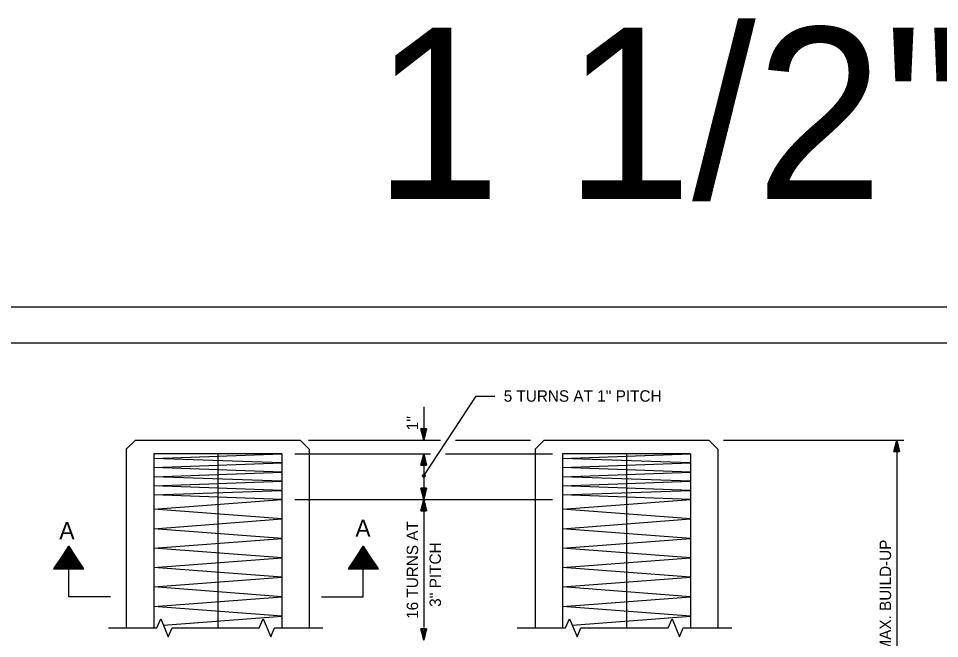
# Model space of a CAD drawing. Extents: x 0 to 22, y 0 to 16.8.
# Drawn here: x 3.91 to 10.63, y 12.25 to 16.77 of the extents above; entities that cross this region are included whole.
import ezdxf

# ---------------------------------------------------------------- set-up
doc = ezdxf.new("R2010")
doc.units = 0
for name, color, linetype in [('Dimension Lines', 7, 'Continuous'), ('Plan Sheet', 7, 'Continuous'), ('Plot Shape', 7, 'Continuous'), ('Rebar Lines', 7, 'Continuous'), ('sub prestressed concrete pile lines', 7, 'Continuous'), ('Text', 7, 'Continuous'), ('User Information Notes', 7, 'Continuous')]:
    doc.layers.add(name, color=color, linetype=linetype)

msp = doc.modelspace()

# ---------------------------------------------------------------- linework, layer by layer
at = {"layer": 'Dimension Lines'}
for p, q in [((6.871, 13.4344), (7.2535, 14.0173)), ((7.2535, 14.0173), (7.3887, 14.0173)), ((6.871, 13.9372), (6.871, 13.6956)), ((6.0291, 13.6956), (6.9937, 13.6956)), ((6.0291, 13.6956), (6.9862, 13.6956)), ((7.1017, 13.6956), (7.5561, 13.6956)), ((7.1402, 13.6956), (7.6491, 13.6956)), ((9.0555, 13.6956), (10.3719, 13.6956)), ((10.32, 13.6956), (10.32, 10.9627)), ((5.9314, 13.5956), (6.7811, 13.5956)), ((5.9314, 13.5956), (6.9195, 13.5956)), ((6.871, 13.5956), (6.871, 13.2623)), ((7.0285, 13.5956), (7.8106, 13.5956)), ((5.9314, 13.2623), (7.8106, 13.2623)), ((6.871, 13.2623), (6.871, 12.329))]:
    msp.add_line(p, q, dxfattribs=at)
for points in [[(6.871, 13.779), (6.8752, 13.779), (6.871, 13.6956), (6.8793, 13.779), (6.8835, 13.779), (6.871, 13.6956), (6.8877, 13.779), (6.8918, 13.779), (6.871, 13.6956), (6.8502, 13.779), (6.8543, 13.779), (6.871, 13.6956), (6.8585, 13.779), (6.8627, 13.779), (6.871, 13.6956), (6.8668, 13.779), (6.8918, 13.779), (6.8502, 13.779), (6.871, 13.6956), (6.8918, 13.779)], [(10.32, 13.6123), (10.3158, 13.6123), (10.32, 13.6956), (10.3116, 13.6123), (10.3075, 13.6123), (10.32, 13.6956), (10.3033, 13.6123), (10.2991, 13.6123), (10.32, 13.6956), (10.3408, 13.6123), (10.3366, 13.6123), (10.32, 13.6956), (10.3325, 13.6123), (10.3283, 13.6123), (10.32, 13.6956), (10.3241, 13.6123), (10.2991, 13.6123), (10.3408, 13.6123), (10.32, 13.6956), (10.2991, 13.6123)], [(6.871, 13.5123), (6.8668, 13.5123), (6.871, 13.5956), (6.8627, 13.5123), (6.8585, 13.5123), (6.871, 13.5956), (6.8543, 13.5123), (6.8502, 13.5123), (6.871, 13.5956), (6.8918, 13.5123), (6.8877, 13.5123), (6.871, 13.5956), (6.8835, 13.5123), (6.8793, 13.5123), (6.871, 13.5956), (6.8752, 13.5123), (6.8502, 13.5123), (6.8918, 13.5123), (6.871, 13.5956), (6.8502, 13.5123)], [(6.871, 13.3456), (6.8752, 13.3456), (6.871, 13.2623), (6.8793, 13.3456), (6.8835, 13.3456), (6.871, 13.2623), (6.8877, 13.3456), (6.8918, 13.3456), (6.871, 13.2623), (6.8502, 13.3456), (6.8543, 13.3456), (6.871, 13.2623), (6.8585, 13.3456), (6.8627, 13.3456), (6.871, 13.2623), (6.8668, 13.3456), (6.8918, 13.3456), (6.8502, 13.3456), (6.871, 13.2623), (6.8918, 13.3456)], [(6.871, 13.179), (6.8668, 13.179), (6.871, 13.2623), (6.8627, 13.179), (6.8585, 13.179), (6.871, 13.2623), (6.8543, 13.179), (6.8502, 13.179), (6.871, 13.2623), (6.8918, 13.179), (6.8877, 13.179), (6.871, 13.2623), (6.8835, 13.179), (6.8793, 13.179), (6.871, 13.2623), (6.8752, 13.179), (6.8502, 13.179), (6.8918, 13.179), (6.871, 13.2623), (6.8502, 13.179)], [(4.3921, 12.7562), (4.2819, 12.9216), (4.3853, 12.7562), (4.3784, 12.7562), (4.2819, 12.9216), (4.3715, 12.7562), (4.3646, 12.7562), (4.2819, 12.9216), (4.3577, 12.7562), (4.3508, 12.7562), (4.2819, 12.9216), (4.3439, 12.7562), (4.337, 12.7562), (4.2819, 12.9216), (4.3301, 12.7562), (4.3232, 12.7562), (4.2819, 12.9216), (4.3163, 12.7562), (4.3095, 12.7562), (4.2819, 12.9216), (4.3025, 12.7562), (4.2957, 12.7562), (4.2819, 12.9216), (4.2887, 12.7562), (4.275, 12.7562), (4.2819, 12.9216), (4.2681, 12.7562), (4.2612, 12.7562), (4.2819, 12.9216), (4.2543, 12.7562), (4.2474, 12.7562), (4.2819, 12.9216), (4.2405, 12.7562), (4.2336, 12.7562), (4.2819, 12.9216), (4.2267, 12.7562), (4.2198, 12.7562), (4.2819, 12.9216), (4.2129, 12.7562), (4.206, 12.7562), (4.2819, 12.9216), (4.1991, 12.7562), (4.1922, 12.7562), (4.2819, 12.9216), (4.1853, 12.7562), (4.1784, 12.7562), (4.2819, 12.9216), (4.1717, 12.7562), (4.3921, 12.7562), (4.2819, 12.9216), (4.3853, 12.7562)], [(4.5863, 12.5539), (4.2819, 12.5539), (4.2819, 12.9216)], [(6.1248, 12.5539), (6.4293, 12.5539), (6.4293, 12.9216)], [(6.5395, 12.7562), (6.4293, 12.9216), (6.5327, 12.7562), (6.5259, 12.7562), (6.4293, 12.9216), (6.5189, 12.7562), (6.5121, 12.7562), (6.4293, 12.9216), (6.5051, 12.7562), (6.4983, 12.7562), (6.4293, 12.9216), (6.4913, 12.7562), (6.4845, 12.7562), (6.4293, 12.9216), (6.4775, 12.7562), (6.4707, 12.7562), (6.4293, 12.9216), (6.4637, 12.7562), (6.4569, 12.7562), (6.4293, 12.9216), (6.4499, 12.7562), (6.4431, 12.7562), (6.4293, 12.9216), (6.4361, 12.7562), (6.4224, 12.7562), (6.4293, 12.9216), (6.4155, 12.7562), (6.4086, 12.7562), (6.4293, 12.9216), (6.4017, 12.7562), (6.3948, 12.7562), (6.4293, 12.9216), (6.3879, 12.7562), (6.381, 12.7562), (6.4293, 12.9216), (6.3741, 12.7562), (6.3672, 12.7562), (6.4293, 12.9216), (6.3603, 12.7562), (6.3534, 12.7562), (6.4293, 12.9216), (6.3465, 12.7562), (6.3396, 12.7562), (6.4293, 12.9216), (6.3327, 12.7562), (6.3258, 12.7562), (6.4293, 12.9216), (6.3191, 12.7562), (6.5395, 12.7562), (6.4293, 12.9216), (6.5327, 12.7562)], [(6.871, 12.3192), (6.8752, 12.3192), (6.871, 12.2358), (6.8793, 12.3192), (6.8835, 12.3192), (6.871, 12.2358), (6.8877, 12.3192), (6.8918, 12.3192), (6.871, 12.2358), (6.8502, 12.3192), (6.8543, 12.3192), (6.871, 12.2358), (6.8585, 12.3192), (6.8627, 12.3192), (6.871, 12.2358), (6.8668, 12.3192), (6.8918, 12.3192), (6.8502, 12.3192), (6.871, 12.2358), (6.8918, 12.3192)]]:
    msp.add_lwpolyline(points, dxfattribs=at)
msp.add_circle((6.871, 13.4344), 0.0103, dxfattribs=at)
at = {"layer": 'Plan Sheet'}
msp.add_line((0.7027, 14.4041), (22.0363, 14.4041), dxfattribs=at)
at = {"layer": 'Plot Shape'}
msp.add_lwpolyline([(0, 14.6667), (22.0421, 14.6667), (22.0421, 0), (0, 0)], close=True, dxfattribs=at)
at = {"layer": 'Rebar Lines'}
for p, q in [((4.9016, 13.5956), (4.9016, 12.3277)), ((5.3682, 13.5956), (5.3682, 12.3277)), ((5.8349, 13.5956), (5.8349, 12.3277)), ((8.8161, 13.5956), (7.8827, 13.5956)), ((7.8827, 13.5956), (7.8827, 12.3277)), ((8.3494, 13.5956), (8.3494, 12.3277)), ((8.8161, 13.5956), (8.8161, 12.3277))]:
    msp.add_line(p, q, dxfattribs=at)
for points in [[(5.8349, 13.2623), (5.8349, 13.2623), (4.9016, 13.2956), (5.8349, 13.329), (4.9016, 13.3623), (5.8349, 13.3956), (4.9016, 13.429), (5.8349, 13.4623), (4.9016, 13.4956), (5.8349, 13.529), (4.9016, 13.5623), (5.8349, 13.5956), (4.9016, 13.5956)], [(8.8161, 13.2623), (8.8161, 13.2623), (7.8827, 13.2956), (8.8161, 13.329), (7.8827, 13.3623), (8.8161, 13.3956), (7.8827, 13.429), (8.8161, 13.4623), (7.8827, 13.4956), (8.8161, 13.529), (7.8827, 13.5623), (8.8161, 13.5956), (7.8827, 13.5956)], [(4.9717, 12.3468), (5.8349, 12.4123), (4.9016, 12.4831), (5.8349, 12.554), (4.9016, 12.6248), (5.8349, 12.6956), (4.9016, 12.7665), (5.8349, 12.8373), (4.9016, 12.9081), (5.8349, 12.979), (4.9016, 13.0498), (5.8349, 13.1206), (4.9016, 13.1915), (5.8349, 13.2623)], [(7.9529, 12.3468), (8.8161, 12.4123), (7.8827, 12.4831), (8.8161, 12.554), (7.8827, 12.6248), (8.8161, 12.6956), (7.8827, 12.7665), (8.8161, 12.8373), (7.8827, 12.9081), (8.8161, 12.979), (7.8827, 13.0498), (8.8161, 13.1206), (7.8827, 13.1915), (8.8161, 13.2623)]]:
    msp.add_lwpolyline(points, dxfattribs=at)
at = {"layer": 'sub prestressed concrete pile lines'}
for p, q in [((4.7016, 13.629), (4.7682, 13.6956)), ((4.7682, 13.6956), (5.9682, 13.6956)), ((5.9682, 13.6956), (6.0349, 13.629)), ((7.6827, 13.629), (7.7494, 13.6956)), ((7.7494, 13.6956), (8.9494, 13.6956)), ((8.9494, 13.6956), (9.0161, 13.629)), ((4.7016, 13.629), (4.7016, 12.3277)), ((6.0349, 13.629), (6.0349, 12.3277)), ((7.6827, 13.629), (7.6827, 12.3277)), ((9.0161, 13.629), (9.0161, 12.3277)), ((4.5717, 12.3277), (4.8781, 12.3277)), ((5.0817, 12.3277), (5.6249, 12.3277)), ((5.8285, 12.3277), (6.1349, 12.3277)), ((7.5529, 12.3277), (7.8593, 12.3277)), ((8.0629, 12.3277), (8.6061, 12.3277)), ((8.8097, 12.3277), (9.1161, 12.3277))]:
    msp.add_line(p, q, dxfattribs=at)
for points in [[(4.8781, 12.3277), (4.9239, 12.3277), (4.9531, 12.3914), (5.0075, 12.2611), (5.035, 12.3277), (5.0817, 12.3277)], [(5.6249, 12.3277), (5.6707, 12.3277), (5.6999, 12.3914), (5.7543, 12.2611), (5.7818, 12.3277), (5.8285, 12.3277)], [(7.8593, 12.3277), (7.9051, 12.3277), (7.9343, 12.3914), (7.9887, 12.2611), (8.0162, 12.3277), (8.0629, 12.3277)], [(8.6061, 12.3277), (8.6519, 12.3277), (8.6811, 12.3914), (8.7355, 12.2611), (8.763, 12.3277), (8.8097, 12.3277)]]:
    msp.add_lwpolyline(points, dxfattribs=at)

# ---------------------------------------------------------------- texts
at = {"layer": 'Text'}
for s, height, rotation, p in [("5 TURNS AT 1'' PITCH", 0.083333, 360, (7.4538, 13.9757)), ("1''", 0.08333, 90, (6.8293, 13.7671)), ('16 TURNS AT', 0.083333, 90, (6.8293, 12.3924)), ('5\'-0" MAX. BUILD-UP', 0.083333, 90, (10.2783, 11.8938)), ("3'' PITCH", 0.08333, 90, (6.996, 12.4797))]:
    msp.add_text(s, height=height, rotation=rotation, dxfattribs=at).set_placement(p)
for p in [(6.3718, 12.9905), (4.2129, 12.9733)]:
    msp.add_text('A', height=0.125, dxfattribs=at).set_placement(p)
at = {"layer": 'User Information Notes'}
msp.add_text('1 1/2" Scale', height=1.25, dxfattribs=at).set_placement((6.5035, 15.4541))

doc.saveas('drawing.dxf')
